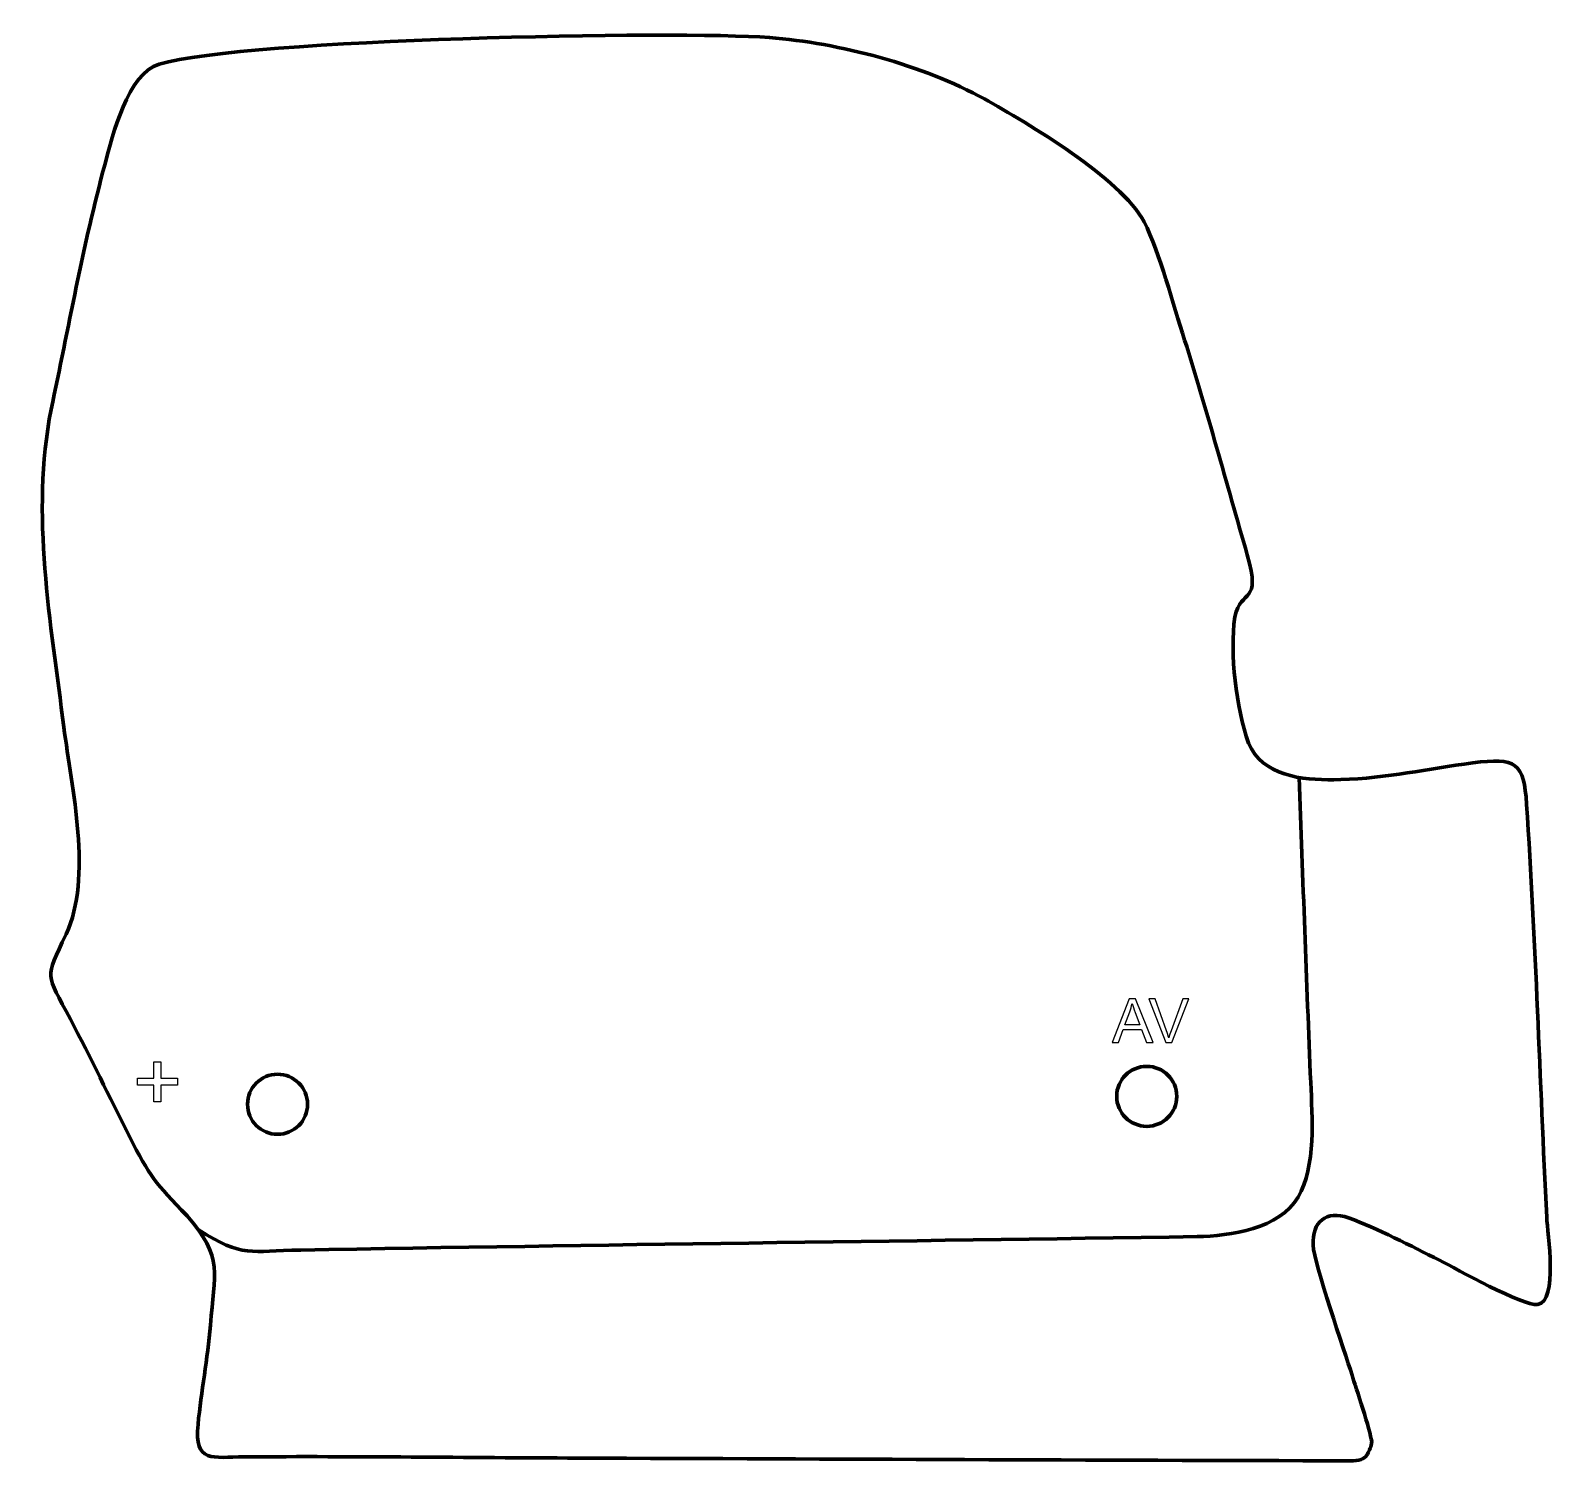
# Model space of a CAD drawing. Header units: millimetres. Extents: x 947 to 1583, y 154 to 752.
import ezdxf

# ---------------------------------------------------------------- set-up
doc = ezdxf.new("R2010")
doc.units = ezdxf.units.MM
doc.header["$MEASUREMENT"] = 0
doc.layers.add('layer 2', color=7, linetype='Continuous')
doc.layers.add('layer 3', color=7, linetype='Continuous')

msp = doc.modelspace()

# ---------------------------------------------------------------- linework, layer by layer
at = {"layer": 'layer 2', "color": 142, "lineweight": 200}
for centre in [(1411.4514, 307.4421), (1049.4105, 304.1352)]:
    msp.add_ellipse(centre, major_axis=(0, 12.5), ratio=1, dxfattribs=at)
at = {"layer": 'layer 2', "color": 142, "lineweight": 158}
msp.add_open_spline([(1016.5064, 251.798), (1035.2713, 240.0344), (1037.8047, 243.035), (1059.1122, 243.4107), (1059.1122, 243.4107), (1183.5161, 245.6045), (1308.0356, 247.1068), (1432.4577, 248.9937), (1432.4577, 248.9937), (1446.2034, 249.2022), (1466.9465, 252.3477), (1474.4807, 265.3653), (1474.4807, 265.3653), (1482.0073, 278.3699), (1480.3921, 298.6759), (1479.7512, 313.1597), (1479.7512, 313.1597), (1477.9926, 355.5374), (1476.5229, 397.9268), (1474.8914, 440.3095)], degree=3, knots=[0, 0, 0, 0, 0.16666667, 0.16666667, 0.16666667, 0.16666667, 0.33333333, 0.33333333, 0.33333333, 0.33333333, 0.5, 0.5, 0.5, 0.5, 0.66666667, 0.66666667, 0.66666667, 0.66666667, 1, 1, 1, 1], dxfattribs=at)
at = {"layer": 'layer 2', "color": 142}
for points, knots in [([(1397.1258, 329.8344), (1397.1258, 329.8344), (1404.1023, 348.0208), (1404.1023, 348.0208), (1404.1023, 348.0208), (1404.1023, 348.0208), (1406.7482, 348.0208), (1406.7482, 348.0208), (1406.7482, 348.0208), (1406.7482, 348.0208), (1414.1523, 329.8344), (1414.1523, 329.8344), (1414.1523, 329.8344), (1414.1523, 329.8344), (1411.4133, 329.8344), (1411.4133, 329.8344), (1411.4133, 329.8344), (1411.4133, 329.8344), (1409.3093, 335.3462), (1409.3093, 335.3462), (1409.3093, 335.3462), (1409.3093, 335.3462), (1401.6512, 335.3462), (1401.6512, 335.3462), (1401.6512, 335.3462), (1401.6512, 335.3462), (1399.6785, 329.8344), (1399.6785, 329.8344), (1399.6785, 329.8344), (1399.6785, 329.8344), (1397.1258, 329.8344), (1397.1258, 329.8344)], [0, 0, 0, 0, 0.11111111, 0.11111111, 0.11111111, 0.11111111, 0.22222222, 0.22222222, 0.22222222, 0.22222222, 0.33333333, 0.33333333, 0.33333333, 0.33333333, 0.44444444, 0.44444444, 0.44444444, 0.44444444, 0.55555556, 0.55555556, 0.55555556, 0.55555556, 0.66666667, 0.66666667, 0.66666667, 0.66666667, 0.77777778, 0.77777778, 0.77777778, 0.77777778, 1, 1, 1, 1]), ([(1402.3582, 337.302), (1402.3582, 337.302), (1408.5558, 337.302), (1408.5558, 337.302), (1408.5558, 337.302), (1408.5558, 337.302), (1406.6593, 342.3439), (1406.6593, 342.3439), (1406.6593, 342.3439), (1406.0878, 343.8764), (1405.656, 345.1421), (1405.3554, 346.1412), (1405.3554, 346.1412), (1405.1056, 344.9559), (1404.7712, 343.7917), (1404.3521, 342.6402), (1404.3521, 342.6402), (1404.3521, 342.6402), (1402.3582, 337.302), (1402.3582, 337.302)], [0, 0, 0, 0, 0.16666667, 0.16666667, 0.16666667, 0.16666667, 0.33333333, 0.33333333, 0.33333333, 0.33333333, 0.5, 0.5, 0.5, 0.5, 0.66666667, 0.66666667, 0.66666667, 0.66666667, 1, 1, 1, 1]), ([(1419.3593, 329.8344), (1419.3593, 329.8344), (1412.332, 348.0208), (1412.332, 348.0208), (1412.332, 348.0208), (1412.332, 348.0208), (1414.9397, 348.0208), (1414.9397, 348.0208), (1414.9397, 348.0208), (1414.9397, 348.0208), (1419.6641, 334.8043), (1419.6641, 334.8043), (1419.6641, 334.8043), (1420.0409, 333.746), (1420.3626, 332.7554), (1420.6166, 331.8283), (1420.6166, 331.8283), (1420.896, 332.8231), (1421.222, 333.8137), (1421.5945, 334.8043), (1421.5945, 334.8043), (1421.5945, 334.8043), (1426.4967, 348.0208), (1426.4967, 348.0208), (1426.4967, 348.0208), (1426.4967, 348.0208), (1428.952, 348.0208), (1428.952, 348.0208), (1428.952, 348.0208), (1428.952, 348.0208), (1421.8612, 329.8344), (1421.8612, 329.8344), (1421.8612, 329.8344), (1421.8612, 329.8344), (1419.3593, 329.8344), (1419.3593, 329.8344)], [0, 0, 0, 0, 0.1, 0.1, 0.1, 0.1, 0.2, 0.2, 0.2, 0.2, 0.3, 0.3, 0.3, 0.3, 0.4, 0.4, 0.4, 0.4, 0.5, 0.5, 0.5, 0.5, 0.6, 0.6, 0.6, 0.6, 0.7, 0.7, 0.7, 0.7, 0.8, 0.8, 0.8, 0.8, 1, 1, 1, 1]), ([(1000.8699, 305.1845), (1000.8699, 305.1845), (1000.8699, 312.099), (1000.8699, 312.099), (1000.8699, 312.099), (1000.8699, 312.099), (1007.749, 312.099), (1007.749, 312.099), (1007.749, 312.099), (1007.749, 312.099), (1007.749, 314.9918), (1007.749, 314.9918), (1007.749, 314.9918), (1007.749, 314.9918), (1000.8699, 314.9918), (1000.8699, 314.9918), (1000.8699, 314.9918), (1000.8699, 314.9918), (1000.8699, 321.8709), (1000.8699, 321.8709), (1000.8699, 321.8709), (1000.8699, 321.8709), (997.9418, 321.8709), (997.9418, 321.8709), (997.9418, 321.8709), (997.9418, 321.8709), (997.9418, 314.9918), (997.9418, 314.9918), (997.9418, 314.9918), (997.9418, 314.9918), (991.0626, 314.9918), (991.0626, 314.9918), (991.0626, 314.9918), (991.0626, 314.9918), (991.0626, 312.099), (991.0626, 312.099), (991.0626, 312.099), (991.0626, 312.099), (997.9418, 312.099), (997.9418, 312.099), (997.9418, 312.099), (997.9418, 312.099), (997.9418, 305.1845), (997.9418, 305.1845), (997.9418, 305.1845), (997.9418, 305.1845), (1000.8699, 305.1845), (1000.8699, 305.1845)], [0, 0, 0, 0, 0.07692308, 0.07692308, 0.07692308, 0.07692308, 0.15384615, 0.15384615, 0.15384615, 0.15384615, 0.23076923, 0.23076923, 0.23076923, 0.23076923, 0.30769231, 0.30769231, 0.30769231, 0.30769231, 0.38461538, 0.38461538, 0.38461538, 0.38461538, 0.46153846, 0.46153846, 0.46153846, 0.46153846, 0.53846154, 0.53846154, 0.53846154, 0.53846154, 0.61538462, 0.61538462, 0.61538462, 0.61538462, 0.69230769, 0.69230769, 0.69230769, 0.69230769, 0.76923077, 0.76923077, 0.76923077, 0.76923077, 0.84615385, 0.84615385, 0.84615385, 0.84615385, 1, 1, 1, 1])]:
    msp.add_open_spline(points, degree=3, knots=knots, dxfattribs=at)
at = {"layer": 'layer 3', "color": 242, "lineweight": 158}
msp.add_open_spline([(1453.7851, 454.6229), (1459.7858, 440.8743), (1476.0942, 439.2227), (1489.3666, 439.342), (1489.3666, 439.342), (1489.3666, 439.342), (1492.2458, 439.4297), (1492.2458, 439.4297), (1492.2458, 439.4297), (1511.7121, 440.0225), (1528.3246, 443.8713), (1547.2228, 446.363), (1547.2228, 446.363), (1565.4041, 448.7601), (1568.5226, 446.5217), (1569.6908, 429.0917), (1569.6908, 429.0917), (1573.5275, 371.849), (1575.1166, 314.4432), (1578.0575, 257.1526), (1578.0575, 257.1526), (1578.4196, 250.3109), (1582.9417, 221.9399), (1574.265, 220.7249), (1574.265, 220.7249), (1568.2543, 219.8832), (1540.5409, 235.5438), (1533.3556, 239.2055), (1533.3556, 239.2055), (1521.6635, 244.8981), (1507.5131, 252.5437), (1495.5324, 256.8334), (1495.5324, 256.8334), (1486.1912, 260.1781), (1480.2749, 255.1699), (1480.7667, 245.4583), (1480.7667, 245.4583), (1481.1678, 237.5384), (1493.7758, 201.5068), (1497.0078, 191.2003), (1497.0078, 191.2003), (1498.5263, 186.33), (1504.671, 167.9688), (1505.152, 163.7079), (1505.152, 163.7079), (1505.0859, 161.2605), (1504.2259, 160.136), (1503.366, 158.4162), (1503.366, 158.4162), (1502.5061, 156.6964), (1501.5801, 156.5641), (1500.7202, 156.1672), (1500.7202, 156.1672), (1499.8603, 155.7703), (1497.3468, 155.5719), (1496.6192, 155.5719), (1496.6192, 155.5719), (1389.2752, 155.8255), (1281.9161, 156.305), (1174.5719, 156.7234), (1174.5719, 156.7234), (1128.2884, 156.8974), (1081.8646, 157.5296), (1035.6107, 157.2304), (1035.6107, 157.2304), (1022.1877, 157.1436), (1014.7533, 154.4796), (1016.2958, 170.7047), (1016.2958, 170.7047), (1017.6047, 184.4724), (1020.3502, 197.9791), (1021.457, 212.1312), (1021.457, 212.1312), (1023.0435, 233.6345), (1027.0774, 240.2794), (1011.8083, 257.619), (1011.8083, 257.619), (998.3453, 271.3779), (996.3946, 273.8686), (987.5521, 290.9962), (987.5521, 290.9962), (979.4771, 307.216), (971.5709, 323.4733), (963.1658, 339.5305), (963.1658, 339.5305), (952.8727, 359.1464), (952.3147, 355.9715), (961.3565, 375.0128), (961.3565, 375.0128), (972.3781, 398.4978), (963.7347, 436.0786), (960.4122, 461.2116), (960.4122, 461.2116), (954.9704, 505.0303), (946.5437, 549.8202), (955.0938, 593.6458), (955.0938, 593.6458), (962.2786, 627.0573), (968.3946, 662.2747), (977.5573, 695.9583), (977.5573, 695.9583), (980.8428, 707.8773), (986.8374, 733.6571), (1000.1426, 737.5336), (1000.1426, 737.5336), (1036.438, 748.1085), (1216.3833, 751.5243), (1254.2752, 748.5968), (1254.2752, 748.5968), (1283.2677, 746.3569), (1318.4148, 737.1905), (1343.8376, 723.0139), (1343.8376, 723.0139), (1361.9239, 712.9284), (1400.5601, 690.0585), (1410.3473, 671.8252), (1410.3473, 671.8252), (1416.9301, 658.6309), (1422.4141, 637.6008), (1427.2274, 622.5804), (1427.2274, 622.5804), (1436.4678, 593.1769), (1444.8185, 562.7172), (1453.3451, 533.0404), (1453.3451, 533.0404), (1459.3613, 512.1012), (1450.7265, 519.3969), (1448.1545, 507.2176), (1448.1545, 507.2176), (1445.915, 491.7443), (1448.8508, 469.4554), (1453.7851, 454.6229)], degree=3, knots=[0, 0, 0, 0, 0.02941176, 0.02941176, 0.02941176, 0.02941176, 0.05882353, 0.05882353, 0.05882353, 0.05882353, 0.08823529, 0.08823529, 0.08823529, 0.08823529, 0.11764706, 0.11764706, 0.11764706, 0.11764706, 0.14705882, 0.14705882, 0.14705882, 0.14705882, 0.17647059, 0.17647059, 0.17647059, 0.17647059, 0.20588235, 0.20588235, 0.20588235, 0.20588235, 0.23529412, 0.23529412, 0.23529412, 0.23529412, 0.26470588, 0.26470588, 0.26470588, 0.26470588, 0.29411765, 0.29411765, 0.29411765, 0.29411765, 0.32352941, 0.32352941, 0.32352941, 0.32352941, 0.35294118, 0.35294118, 0.35294118, 0.35294118, 0.38235294, 0.38235294, 0.38235294, 0.38235294, 0.41176471, 0.41176471, 0.41176471, 0.41176471, 0.44117647, 0.44117647, 0.44117647, 0.44117647, 0.47058824, 0.47058824, 0.47058824, 0.47058824, 0.5, 0.5, 0.5, 0.5, 0.52941176, 0.52941176, 0.52941176, 0.52941176, 0.55882353, 0.55882353, 0.55882353, 0.55882353, 0.58823529, 0.58823529, 0.58823529, 0.58823529, 0.61764706, 0.61764706, 0.61764706, 0.61764706, 0.64705882, 0.64705882, 0.64705882, 0.64705882, 0.67647059, 0.67647059, 0.67647059, 0.67647059, 0.70588235, 0.70588235, 0.70588235, 0.70588235, 0.73529412, 0.73529412, 0.73529412, 0.73529412, 0.76470588, 0.76470588, 0.76470588, 0.76470588, 0.79411765, 0.79411765, 0.79411765, 0.79411765, 0.82352941, 0.82352941, 0.82352941, 0.82352941, 0.85294118, 0.85294118, 0.85294118, 0.85294118, 0.88235294, 0.88235294, 0.88235294, 0.88235294, 0.91176471, 0.91176471, 0.91176471, 0.91176471, 0.94117647, 0.94117647, 0.94117647, 0.94117647, 1, 1, 1, 1], dxfattribs=at)

doc.saveas('drawing.dxf')
